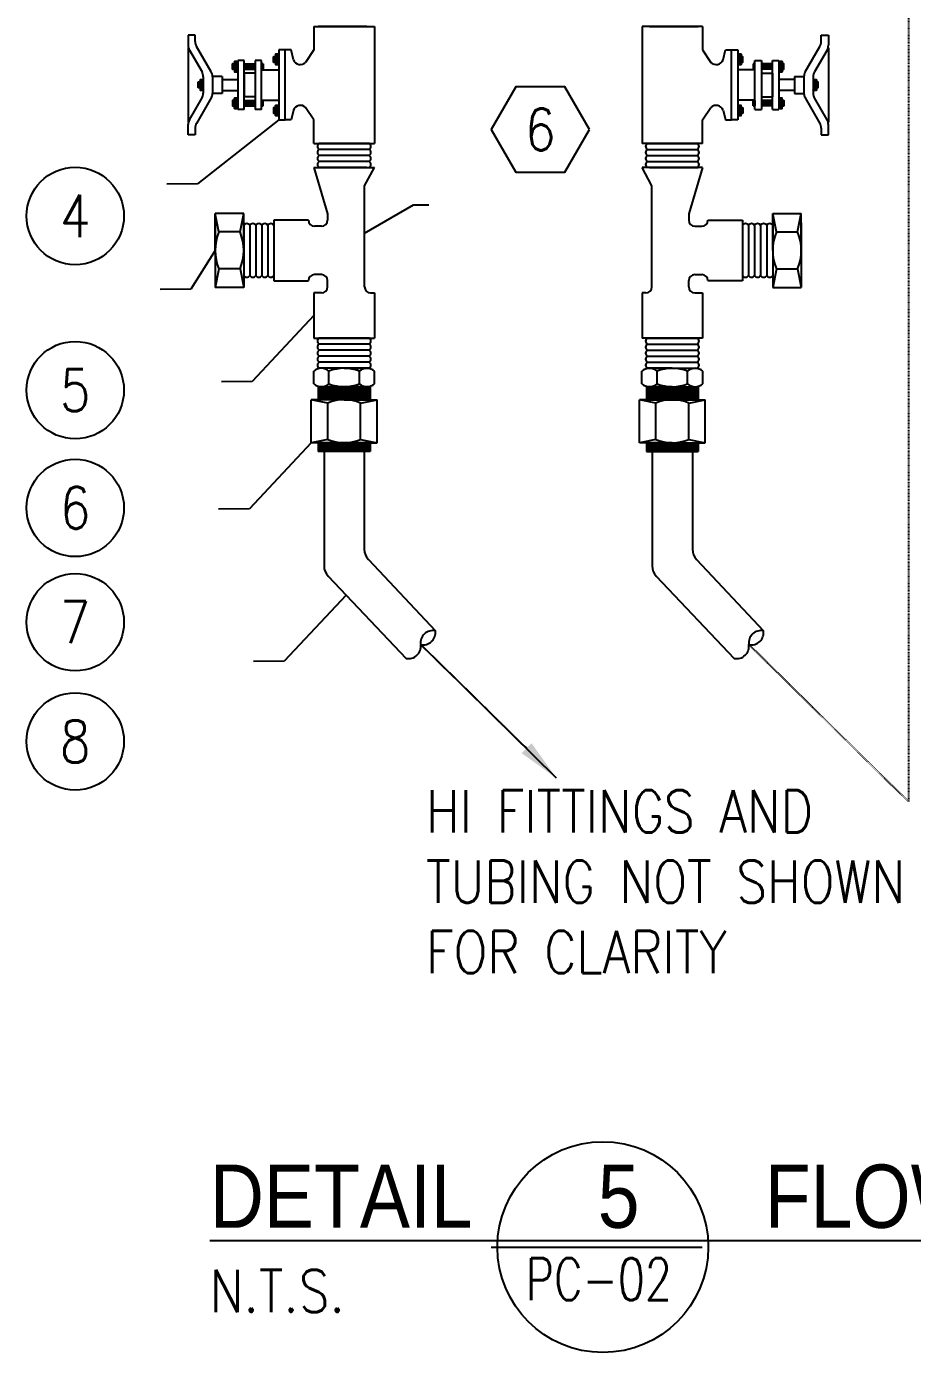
# Model space of a CAD drawing. Header units: inches. Extents: x 10205 to 13577, y 8701 to 9212.
# Drawn here: x 12433.5 to 12559.6, y 8731.4 to 8920.1 of the extents above; entities that cross this region are included whole.
import ezdxf
from ezdxf.enums import TextEntityAlignment as Align

# ---------------------------------------------------------------- set-up
doc = ezdxf.new("R2010")
doc.units = ezdxf.units.IN
doc.header["$LTSCALE"] = 0.1
doc.header["$MEASUREMENT"] = 0
doc.linetypes.add('CENTER2', pattern=[1.125, 0.75, -0.125, 0.125, -0.125])
doc.layers.get('0').update_dxf_attribs({"lineweight": 18})
for name, color, linetype in [('DT-LTSO', 52, 'Continuous'), ('DT-TEXT', 141, 'Continuous'), ('E-POWR-IDEN', 71, 'Continuous'), ('E-POWR-IDEN @ 48', 71, 'Continuous')]:
    doc.layers.add(name, color=color, linetype=linetype)
doc.styles.add('Note', font='romans.shx', dxfattribs={"width": 0.75})
doc.styles.add('RomanS', font='romans.shx', dxfattribs={"width": 0.85})
doc.dimstyles.new('FH_Arrow_Leader', dxfattribs={"dimscale": 96, "dimtxt": 0.09375, "dimasz": 0.125, "dimexe": 0.0625, "dimexo": 0.0625, "dimgap": 0.09, "dimtad": 0, "dimtih": 1, "dimtoh": 1, "dimdec": 4, "dimzin": 0, "dimdsep": 46, "dimlunit": 4, "dimtxsty": 'RomanS', "dimcen": 0.09, "dimadec": 0, "dimazin": 0, "dimtfac": 1, "dimtdec": 4, "dimtofl": 0, "dimtmove": 0, "dimatfit": 3, "dimfxl": 1, "dimtolj": 1, "dimtzin": 0, "dimarcsym": 0})
pattern_1 = [(45, (26570.41651, 9438.08902), (-0.0942861661, 0.0942861661), [])]
pattern_2 = [(45, (23894.23531, 9338.27597), (-0.0764055715, 0.0764055715), [])]
pattern_3 = [(135, (-1566.33524, 9438.08902), (0.0942861661, 0.0942861661), [])]
pattern_4 = [(45, (23899.13114, 9340.88683), (-0.0764055715, 0.0764055715), [])]
pattern_5 = [(315, (23899.13114, 8482.6428), (-0.0764055715, -0.0764055715), [])]
pattern_6 = [(45, (23904.96726, 9341.90999), (-0.0764055715, 0.0764055715), [])]
pattern_7 = [(315, (23904.96726, 8481.61964), (-0.0764055715, -0.0764055715), [])]
pattern_8 = [(135, (1109.84596, 9338.27597), (0.0764055715, 0.0764055715), [])]
pattern_9 = [(135, (1104.95013, 9340.88683), (0.0764055715, 0.0764055715), [])]
pattern_10 = [(225, (1104.95013, 8482.6428), (0.0764055715, -0.0764055715), [])]
pattern_11 = [(135, (1099.11401, 9341.90999), (0.0764055715, 0.0764055715), [])]
pattern_12 = [(225, (1099.11401, 8481.61964), (0.0764055715, -0.0764055715), [])]

# ---------------------------------------------------------------- blocks, each defined once
blk = doc.blocks.new('Anno_Circle')
at = {"color": 0, "linetype": 'ByBlock', "lineweight": -2}
blk.add_circle((0, 0), 1.155, dxfattribs=at)
at = {"color": 0, "linetype": 'ByBlock', "lineweight": -2, "style": 'Note', "width": 0.85}
blk.add_attdef('ID', text='', height=1, dxfattribs=at).set_placement((0, 0), align=Align.MIDDLE)
blk = doc.blocks.new('Anno_Hexagon')
at = {"color": 0, "linetype": 'ByBlock', "lineweight": -2}
blk.add_lwpolyline([(1.167, 0), (0.583, 1.01), (-0.583, 1.01), (-1.167, 0), (-0.583, -1.01), (0.583, -1.01)], close=True, dxfattribs=at)
at = {"color": 0, "linetype": 'ByBlock', "lineweight": -2, "style": 'Note', "width": 0.85}
blk.add_attdef('ID', text='', height=1, dxfattribs=at).set_placement((0, 0), align=Align.MIDDLE)

msp = doc.modelspace()

# ---------------------------------------------------------------- hatches: boundary and pattern name
at = {"layer": 'DT-LTSO'}
h = msp.add_hatch(dxfattribs=at)
h.set_pattern_fill('ANSI31', color=256, scale=0.86443, style=0)
h.set_pattern_definition(pattern_6)
h.paths.add_polyline_path([(12468.90983, 8915.77631), (12468.65822, 8915.77631), (12468.65822, 8915.02136), (12468.90983, 8915.02136)])
h = msp.add_hatch(dxfattribs=at)
h.set_pattern_fill('ANSI31', color=256, scale=0.86443, style=0)
h.set_pattern_definition(pattern_6)
h.paths.add_polyline_path([(12469.37693, 8916.12581), (12468.90983, 8916.12581), (12468.90983, 8914.67186), (12469.37693, 8914.67186)])
h = msp.add_hatch(dxfattribs=at)
h.set_pattern_fill('ANSI31', color=256, scale=0.86443, style=0)
h.set_pattern_definition(pattern_11)
h.paths.add_polyline_path([(12534.70434, 8916.12581), (12535.17144, 8916.12581), (12535.17144, 8914.67186), (12534.70434, 8914.67186)])
h = msp.add_hatch(dxfattribs=at)
h.set_pattern_fill('ANSI31', color=256, scale=0.86443, style=0)
h.set_pattern_definition(pattern_11)
h.paths.add_polyline_path([(12535.17144, 8915.77631), (12535.42305, 8915.77631), (12535.42305, 8915.02136), (12535.17144, 8915.02136)])
h = msp.add_hatch(dxfattribs=at)
h.set_pattern_fill('ANSI31', color=256, scale=0.86443, style=0)
h.set_pattern_definition(pattern_4)
h.paths.add_polyline_path([(12463.07371, 8914.75315), (12462.8221, 8914.75315), (12462.8221, 8913.9982), (12463.07371, 8913.9982)])
h = msp.add_hatch(dxfattribs=at)
h.set_pattern_fill('ANSI31', color=256, scale=0.86443, style=0)
h.set_pattern_definition(pattern_4)
h.paths.add_polyline_path([(12463.5408, 8915.10265), (12463.07371, 8915.10265), (12463.07371, 8913.6487), (12463.5408, 8913.6487)])
h = msp.add_hatch(dxfattribs=at)
h.set_pattern_fill('ANSI31', color=256, scale=1.066726, style=0)
h.set_pattern_definition(pattern_1)
h.paths.add_polyline_path([(12466.02133, 8914.75315), (12464.45453, 8914.75315), (12464.45453, 8913.9982), (12466.02133, 8913.9982)])
h = msp.add_hatch(dxfattribs=at)
h.set_pattern_fill('ANSI31', color=256, scale=0.86443, style=0)
h.set_pattern_definition([(45, (23903.2441, 9340.88683), (-0.0764055715, 0.0764055715), [])])
h.paths.add_polyline_path([(12467.18667, 8914.75315), (12466.93506, 8914.75315), (12466.93506, 8913.9982), (12467.18667, 8913.9982)])
h = msp.add_hatch(dxfattribs=at)
h.set_pattern_fill('ANSI31', color=256, scale=0.86443, style=0)
h.set_pattern_definition([(135, (1100.83717, 9340.88683), (0.0764055715, 0.0764055715), [])])
h.paths.add_polyline_path([(12536.8946, 8914.75315), (12537.14622, 8914.75315), (12537.14622, 8913.9982), (12536.8946, 8913.9982)])
h = msp.add_hatch(dxfattribs=at)
h.set_pattern_fill('ANSI31', color=256, scale=1.066726, style=0)
h.set_pattern_definition(pattern_3)
h.paths.add_polyline_path([(12538.05994, 8914.75315), (12539.62674, 8914.75315), (12539.62674, 8913.9982), (12538.05994, 8913.9982)])
h = msp.add_hatch(dxfattribs=at)
h.set_pattern_fill('ANSI31', color=256, scale=0.86443, style=0)
h.set_pattern_definition(pattern_9)
h.paths.add_polyline_path([(12540.54047, 8915.10265), (12541.00756, 8915.10265), (12541.00756, 8913.6487), (12540.54047, 8913.6487)])
h = msp.add_hatch(dxfattribs=at)
h.set_pattern_fill('ANSI31', color=256, scale=0.86443, style=0)
h.set_pattern_definition(pattern_9)
h.paths.add_polyline_path([(12541.00756, 8914.75315), (12541.25917, 8914.75315), (12541.25917, 8913.9982), (12541.00756, 8913.9982)])
h = msp.add_hatch(dxfattribs=at)
h.set_pattern_fill('ANSI31', color=256, scale=0.86443, style=0)
h.set_pattern_definition(pattern_2)
h.paths.add_polyline_path([(12458.17788, 8912.14229), (12457.92627, 8912.14229), (12457.92627, 8911.38734), (12458.17788, 8911.38734)])
h = msp.add_hatch(dxfattribs=at)
h.set_pattern_fill('ANSI31', color=256, scale=0.86443, style=0)
h.set_pattern_definition(pattern_2)
h.paths.add_polyline_path([(12458.64497, 8912.49179), (12458.17788, 8912.49179), (12458.17788, 8911.03784), (12458.64497, 8911.03784)])
h = msp.add_hatch(dxfattribs=at)
h.set_pattern_fill('ANSI31', color=256, scale=0.86443, style=0)
h.set_pattern_definition(pattern_8)
h.paths.add_polyline_path([(12545.4363, 8912.49179), (12545.90339, 8912.49179), (12545.90339, 8911.03784), (12545.4363, 8911.03784)])
h = msp.add_hatch(dxfattribs=at)
h.set_pattern_fill('ANSI31', color=256, scale=0.86443, style=0)
h.set_pattern_definition(pattern_8)
h.paths.add_polyline_path([(12545.90339, 8912.14229), (12546.155, 8912.14229), (12546.155, 8911.38734), (12545.90339, 8911.38734)])
h = msp.add_hatch(dxfattribs=at)
h.set_pattern_fill('ANSI31', color=256, scale=0.86443, style=0)
h.set_pattern_definition(pattern_5)
h.paths.add_polyline_path([(12463.07371, 8908.77648), (12462.8221, 8908.77648), (12462.8221, 8909.53143), (12463.07371, 8909.53143)])
h = msp.add_hatch(dxfattribs=at)
h.set_pattern_fill('ANSI31', color=256, scale=0.86443, style=0)
h.set_pattern_definition(pattern_5)
h.paths.add_polyline_path([(12463.5408, 8908.42698), (12463.07371, 8908.42698), (12463.07371, 8909.88093), (12463.5408, 8909.88093)])
h = msp.add_hatch(dxfattribs=at)
h.set_pattern_fill('ANSI31', color=256, scale=1.066726, style=0)
h.set_pattern_definition([(45, (26570.41651, 9432.8673), (-0.0942861661, 0.0942861661), [])])
h.paths.add_polyline_path([(12466.02133, 8909.53143), (12464.45453, 8909.53143), (12464.45453, 8908.77648), (12466.02133, 8908.77648)])
h = msp.add_hatch(dxfattribs=at)
h.set_pattern_fill('ANSI31', color=256, scale=0.86443, style=0)
h.set_pattern_definition([(315, (23903.2441, 8482.6428), (-0.0764055715, -0.0764055715), [])])
h.paths.add_polyline_path([(12467.18667, 8908.77648), (12466.93506, 8908.77648), (12466.93506, 8909.53143), (12467.18667, 8909.53143)])
h = msp.add_hatch(dxfattribs=at)
h.set_pattern_fill('ANSI31', color=256, scale=0.86443, style=0)
h.set_pattern_definition(pattern_7)
h.paths.add_polyline_path([(12468.90983, 8907.75332), (12468.65822, 8907.75332), (12468.65822, 8908.50827), (12468.90983, 8908.50827)])
h = msp.add_hatch(dxfattribs=at)
h.set_pattern_fill('ANSI31', color=256, scale=0.86443, style=0)
h.set_pattern_definition(pattern_7)
h.paths.add_polyline_path([(12469.37693, 8907.40382), (12468.90983, 8907.40382), (12468.90983, 8908.85777), (12469.37693, 8908.85777)])
h = msp.add_hatch(dxfattribs=at)
h.set_pattern_fill('ANSI31', color=256, scale=0.86443, style=0)
h.set_pattern_definition(pattern_12)
h.paths.add_polyline_path([(12534.70434, 8907.40382), (12535.17144, 8907.40382), (12535.17144, 8908.85777), (12534.70434, 8908.85777)])
h = msp.add_hatch(dxfattribs=at)
h.set_pattern_fill('ANSI31', color=256, scale=0.86443, style=0)
h.set_pattern_definition(pattern_12)
h.paths.add_polyline_path([(12535.17144, 8907.75332), (12535.42305, 8907.75332), (12535.42305, 8908.50827), (12535.17144, 8908.50827)])
h = msp.add_hatch(dxfattribs=at)
h.set_pattern_fill('ANSI31', color=256, scale=0.86443, style=0)
h.set_pattern_definition([(225, (1100.83717, 8482.6428), (0.0764055715, -0.0764055715), [])])
h.paths.add_polyline_path([(12536.8946, 8908.77648), (12537.14622, 8908.77648), (12537.14622, 8909.53143), (12536.8946, 8909.53143)])
h = msp.add_hatch(dxfattribs=at)
h.set_pattern_fill('ANSI31', color=256, scale=1.066726, style=0)
h.set_pattern_definition([(135, (-1566.33524, 9432.8673), (0.0942861661, 0.0942861661), [])])
h.paths.add_polyline_path([(12538.05994, 8909.53143), (12539.62674, 8909.53143), (12539.62674, 8908.77648), (12538.05994, 8908.77648)])
h = msp.add_hatch(dxfattribs=at)
h.set_pattern_fill('ANSI31', color=256, scale=0.86443, style=0)
h.set_pattern_definition(pattern_10)
h.paths.add_polyline_path([(12540.54047, 8908.42698), (12541.00756, 8908.42698), (12541.00756, 8909.88093), (12540.54047, 8909.88093)])
h = msp.add_hatch(dxfattribs=at)
h.set_pattern_fill('ANSI31', color=256, scale=0.86443, style=0)
h.set_pattern_definition(pattern_10)
h.paths.add_polyline_path([(12541.00756, 8908.77648), (12541.25917, 8908.77648), (12541.25917, 8909.53143), (12541.00756, 8909.53143)])
h = msp.add_hatch(dxfattribs=at)
h.set_pattern_fill('ANSI31', color=256, scale=1.066726, style=0)
h.set_pattern_definition(pattern_1)
h.paths.add_polyline_path([(12482.37658, 8868.80861), (12478.69244, 8868.80861), (12475.13093, 8868.80861), (12475.0083, 8868.80861), (12475.0083, 8866.96165), (12478.69244, 8866.96165), (12482.37658, 8866.96165)])
h = msp.add_hatch(dxfattribs=at)
h.set_pattern_fill('ANSI31', color=256, scale=1.066726, style=0)
h.set_pattern_definition(pattern_3)
h.paths.add_polyline_path([(12521.70469, 8868.80861), (12525.38883, 8868.80861), (12528.95034, 8868.80861), (12529.07297, 8868.80861), (12529.07297, 8866.96165), (12525.38883, 8866.96165), (12521.70469, 8866.96165)])
h = msp.add_hatch(dxfattribs=at)
h.set_pattern_fill('ANSI31', color=256, scale=1.066726, style=0)
h.set_pattern_definition(pattern_1)
h.paths.add_polyline_path([(12482.37658, 8860.83243), (12478.69244, 8860.83243), (12475.0083, 8860.83243), (12475.0083, 8859.61264), (12482.37658, 8859.61264)])
h = msp.add_hatch(dxfattribs=at)
h.set_pattern_fill('ANSI31', color=256, scale=1.066726, style=0)
h.set_pattern_definition(pattern_3)
h.paths.add_polyline_path([(12521.70469, 8860.83243), (12525.38883, 8860.83243), (12529.07297, 8860.83243), (12529.07297, 8859.61264), (12521.70469, 8859.61264)])

# ---------------------------------------------------------------- linework, layer by layer
for p, q in [((12474.3914, 8920.08208), (12482.99348, 8920.08208)), ((12474.3914, 8920.08208), (12474.3914, 8916.74839)), ((12478.69244, 8920.08208), (12475.0083, 8920.08208)), ((12478.69244, 8920.08208), (12475.0083, 8920.08208)), ((12481.93721, 8920.08208), (12475.44767, 8920.08208)), ((12480.70986, 8920.08208), (12476.67502, 8920.08208)), ((12480.70986, 8920.08208), (12476.67502, 8920.08208)), ((12478.69244, 8920.08208), (12482.37658, 8920.08208)), ((12478.69244, 8920.08208), (12482.37658, 8920.08208)), ((12482.99348, 8920.08208), (12482.99348, 8903.44755)), ((12529.68987, 8920.08208), (12521.08779, 8920.08208)), ((12521.08779, 8920.08208), (12521.08779, 8903.44755)), ((12525.38883, 8920.08208), (12521.70469, 8920.08208)), ((12525.38883, 8920.08208), (12521.70469, 8920.08208)), ((12522.14406, 8920.08208), (12528.6336, 8920.08208)), ((12523.37141, 8920.08208), (12527.40625, 8920.08208)), ((12523.37141, 8920.08208), (12527.40625, 8920.08208)), ((12525.38883, 8920.08208), (12529.07297, 8920.08208)), ((12525.38883, 8920.08208), (12529.07297, 8920.08208)), ((12529.68987, 8920.08208), (12529.68987, 8916.74839)), ((12457.49323, 8918.86603), (12456.48126, 8918.86603)), ((12456.48126, 8918.86603), (12456.48126, 8917.41573)), ((12457.49323, 8917.92737), (12457.49323, 8918.86603)), ((12546.58804, 8917.92737), (12546.58804, 8918.86603)), ((12546.58804, 8918.86603), (12547.60001, 8918.86603)), ((12547.60001, 8918.86603), (12547.60001, 8917.41573)), ((12456.48126, 8917.05323), (12456.48126, 8906.4764)), ((12456.66251, 8916.7393), (12458.46372, 8913.61951)), ((12459.77109, 8913.61951), (12457.67448, 8917.25094)), ((12468.65822, 8915.02136), (12468.65822, 8915.77631)), ((12468.90983, 8916.12581), (12468.90983, 8914.67186)), ((12470.29065, 8916.74839), (12469.37693, 8916.74839)), ((12469.37693, 8916.74839), (12469.37693, 8906.78124)), ((12471.1289, 8916.74839), (12470.29065, 8916.74839)), ((12470.29065, 8906.78124), (12470.29065, 8916.74839)), ((12471.46047, 8915.33609), (12471.1289, 8916.74839)), ((12474.3914, 8916.74839), (12473.2051, 8914.9782)), ((12529.68987, 8916.74839), (12530.87617, 8914.9782)), ((12532.6208, 8915.33609), (12532.95238, 8916.74839)), ((12532.95238, 8916.74839), (12533.79062, 8916.74839)), ((12533.79062, 8906.78124), (12533.79062, 8916.74839)), ((12533.79062, 8916.74839), (12534.70434, 8916.74839)), ((12534.70434, 8916.74839), (12534.70434, 8906.78124)), ((12535.17144, 8916.12581), (12535.17144, 8914.67186)), ((12535.42305, 8915.02136), (12535.42305, 8915.77631)), ((12544.31018, 8913.61951), (12546.40679, 8917.25094)), ((12547.41876, 8916.7393), (12545.61755, 8913.61951)), ((12547.60001, 8917.05323), (12547.60001, 8906.4764)), ((12462.8221, 8913.9982), (12462.8221, 8914.75315)), ((12463.07371, 8915.10265), (12463.07371, 8913.6487)), ((12464.45453, 8915.2569), (12463.5408, 8915.2569)), ((12463.5408, 8915.2569), (12463.5408, 8908.27273)), ((12463.5408, 8915.2569), (12463.5408, 8913.00597)), ((12464.45453, 8908.27273), (12464.45453, 8915.2569)), ((12464.45453, 8914.75315), (12466.02133, 8914.75315)), ((12464.45453, 8913.9982), (12466.02133, 8913.9982)), ((12466.93506, 8915.2569), (12466.02133, 8915.2569)), ((12466.02133, 8915.2569), (12466.02133, 8908.27273)), ((12466.93506, 8908.27273), (12466.93506, 8915.2569)), ((12466.93506, 8913.9982), (12466.93506, 8914.75315)), ((12466.93506, 8913.91918), (12469.37693, 8913.91918)), ((12467.18667, 8914.75315), (12467.18667, 8913.9982)), ((12537.14622, 8913.91918), (12534.70434, 8913.91918)), ((12536.8946, 8914.75315), (12536.8946, 8913.9982)), ((12537.14622, 8908.27273), (12537.14622, 8915.2569)), ((12537.14622, 8915.2569), (12538.05994, 8915.2569)), ((12537.14622, 8913.9982), (12537.14622, 8914.75315)), ((12538.05994, 8915.2569), (12538.05994, 8908.27273)), ((12539.62674, 8914.75315), (12538.05994, 8914.75315)), ((12539.62674, 8913.9982), (12538.05994, 8913.9982)), ((12539.62674, 8908.27273), (12539.62674, 8915.2569)), ((12539.62674, 8915.2569), (12540.54047, 8915.2569)), ((12540.54047, 8915.2569), (12540.54047, 8908.27273)), ((12541.00756, 8915.10265), (12541.00756, 8913.6487)), ((12541.25917, 8913.9982), (12541.25917, 8914.75315)), ((12457.92627, 8911.38734), (12457.92627, 8912.14229)), ((12458.17788, 8912.49179), (12458.17788, 8911.03784)), ((12458.64497, 8912.94308), (12458.64497, 8910.58655)), ((12461.3154, 8912.97969), (12459.95234, 8912.97969)), ((12459.95234, 8912.94308), (12459.95234, 8910.58655)), ((12461.3154, 8912.97969), (12461.3154, 8910.54994)), ((12461.3154, 8912.54957), (12463.5408, 8912.54957)), ((12466.02133, 8913.4633), (12464.45453, 8913.4633)), ((12464.45453, 8913.4633), (12464.45453, 8910.06633)), ((12538.05994, 8913.4633), (12539.62674, 8913.4633)), ((12539.62674, 8913.4633), (12539.62674, 8910.06633)), ((12542.76587, 8912.54957), (12540.54047, 8912.54957)), ((12542.76587, 8912.97969), (12544.12893, 8912.97969)), ((12542.76587, 8912.97969), (12542.76587, 8910.54994)), ((12544.12893, 8912.94308), (12544.12893, 8910.58655)), ((12545.4363, 8912.94308), (12545.4363, 8910.58655)), ((12545.90339, 8912.49179), (12545.90339, 8911.03784)), ((12546.155, 8911.38734), (12546.155, 8912.14229)), ((12461.3154, 8910.54994), (12459.95234, 8910.54994)), ((12461.3154, 8910.98006), (12463.5408, 8910.98006)), ((12466.02133, 8910.06633), (12464.45453, 8910.06633)), ((12538.05994, 8910.06633), (12539.62674, 8910.06633)), ((12542.76587, 8910.98006), (12540.54047, 8910.98006)), ((12542.76587, 8910.54994), (12544.12893, 8910.54994)), ((12456.66251, 8906.79033), (12458.46372, 8909.91012)), ((12459.77109, 8909.91012), (12457.67448, 8906.27869)), ((12462.8221, 8909.53143), (12462.8221, 8908.77648)), ((12463.07371, 8908.42698), (12463.07371, 8909.88093)), ((12464.45453, 8908.27273), (12463.5408, 8908.27273)), ((12464.45453, 8909.53143), (12466.02133, 8909.53143)), ((12464.45453, 8908.77648), (12466.02133, 8908.77648)), ((12466.93506, 8908.27273), (12466.02133, 8908.27273)), ((12466.93506, 8909.61045), (12469.37693, 8909.61045)), ((12466.93506, 8909.53143), (12466.93506, 8908.77648)), ((12467.18667, 8908.77648), (12467.18667, 8909.53143)), ((12468.65822, 8908.50827), (12468.65822, 8907.75332)), ((12468.90983, 8907.40382), (12468.90983, 8908.85777)), ((12471.46047, 8908.19354), (12471.1289, 8906.78124)), ((12474.3914, 8906.78124), (12473.2051, 8908.55143)), ((12529.68987, 8906.78124), (12530.87617, 8908.55143)), ((12532.6208, 8908.19354), (12532.95238, 8906.78124)), ((12537.14622, 8909.61045), (12534.70434, 8909.61045)), ((12535.17144, 8907.40382), (12535.17144, 8908.85777)), ((12535.42305, 8908.50827), (12535.42305, 8907.75332)), ((12536.8946, 8908.77648), (12536.8946, 8909.53143)), ((12537.14622, 8909.53143), (12537.14622, 8908.77648)), ((12537.14622, 8908.27273), (12538.05994, 8908.27273)), ((12539.62674, 8909.53143), (12538.05994, 8909.53143)), ((12539.62674, 8908.77648), (12538.05994, 8908.77648)), ((12539.62674, 8908.27273), (12540.54047, 8908.27273)), ((12541.00756, 8908.42698), (12541.00756, 8909.88093)), ((12541.25917, 8909.53143), (12541.25917, 8908.77648)), ((12544.31018, 8909.91012), (12546.40679, 8906.27869)), ((12547.41876, 8906.79033), (12545.61755, 8909.91012)), ((12469.37693, 8906.78124), (12470.29065, 8906.78124)), ((12471.1289, 8906.78124), (12470.29065, 8906.78124)), ((12474.3914, 8903.44755), (12474.3914, 8906.78124)), ((12529.68987, 8903.44755), (12529.68987, 8906.78124)), ((12532.95238, 8906.78124), (12533.79062, 8906.78124)), ((12534.70434, 8906.78124), (12533.79062, 8906.78124)), ((12456.48126, 8904.6636), (12456.48126, 8906.1139)), ((12457.49323, 8904.6636), (12456.48126, 8904.6636)), ((12457.49323, 8905.60226), (12457.49323, 8904.6636)), ((12546.58804, 8905.60226), (12546.58804, 8904.6636)), ((12546.58804, 8904.6636), (12547.60001, 8904.6636)), ((12547.60001, 8904.6636), (12547.60001, 8906.1139)), ((12474.3914, 8903.44755), (12482.99348, 8903.44755)), ((12482.25395, 8903.44755), (12475.13093, 8903.44755)), ((12482.25395, 8903.44755), (12475.13093, 8903.44755)), ((12482.25395, 8903.44755), (12475.13093, 8903.44755)), ((12482.25395, 8902.58771), (12475.13093, 8902.58771)), ((12482.25395, 8902.58771), (12475.13093, 8902.58771)), ((12482.25395, 8902.58771), (12475.13093, 8902.58771)), ((12529.68987, 8903.44755), (12521.08779, 8903.44755)), ((12521.82732, 8903.44755), (12528.95034, 8903.44755)), ((12521.82732, 8903.44755), (12528.95034, 8903.44755)), ((12521.82732, 8903.44755), (12528.95034, 8903.44755)), ((12521.82732, 8902.58771), (12528.95034, 8902.58771)), ((12521.82732, 8902.58771), (12528.95034, 8902.58771)), ((12521.82732, 8902.58771), (12528.95034, 8902.58771)), ((12482.25395, 8901.72787), (12475.13093, 8901.72787)), ((12482.25395, 8901.72787), (12475.13093, 8901.72787)), ((12482.25395, 8901.72787), (12475.13093, 8901.72787)), ((12482.25395, 8900.86803), (12475.13093, 8900.86803)), ((12482.25395, 8900.86803), (12475.13093, 8900.86803)), ((12482.25395, 8900.86803), (12475.13093, 8900.86803)), ((12521.82732, 8901.72787), (12528.95034, 8901.72787)), ((12521.82732, 8901.72787), (12528.95034, 8901.72787)), ((12521.82732, 8901.72787), (12528.95034, 8901.72787)), ((12521.82732, 8900.86803), (12528.95034, 8900.86803)), ((12521.82732, 8900.86803), (12528.95034, 8900.86803)), ((12521.82732, 8900.86803), (12528.95034, 8900.86803)), ((12474.3914, 8900.00819), (12482.99348, 8900.00819)), ((12474.3914, 8900.00819), (12476.33623, 8893.40425)), ((12478.69244, 8900.00819), (12475.0083, 8900.00819)), ((12478.69244, 8900.00819), (12475.0083, 8900.00819)), ((12481.93721, 8900.00819), (12475.44767, 8900.00819)), ((12480.70986, 8900.00819), (12476.67502, 8900.00819)), ((12480.70986, 8900.00819), (12476.67502, 8900.00819)), ((12478.69244, 8900.00819), (12482.37658, 8900.00819)), ((12478.69244, 8900.00819), (12482.37658, 8900.00819)), ((12481.59438, 8897.39316), (12482.99348, 8900.00819)), ((12529.68987, 8900.00819), (12521.08779, 8900.00819)), ((12522.4869, 8897.39316), (12521.08779, 8900.00819)), ((12525.38883, 8900.00819), (12521.70469, 8900.00819)), ((12525.38883, 8900.00819), (12521.70469, 8900.00819)), ((12522.14406, 8900.00819), (12528.6336, 8900.00819)), ((12523.37141, 8900.00819), (12527.40625, 8900.00819)), ((12523.37141, 8900.00819), (12527.40625, 8900.00819)), ((12525.38883, 8900.00819), (12529.07297, 8900.00819)), ((12525.38883, 8900.00819), (12529.07297, 8900.00819)), ((12529.68987, 8900.00819), (12527.74504, 8893.40425)), ((12481.59438, 8883.91844), (12481.59438, 8897.39316)), ((12522.4869, 8883.91844), (12522.4869, 8897.39316)), ((12464.4018, 8893.47675), (12460.33952, 8893.47675)), ((12460.33952, 8888.21686), (12460.33952, 8893.47675)), ((12460.86551, 8890.8468), (12460.33952, 8893.47675)), ((12463.87581, 8890.8468), (12464.4018, 8893.47675)), ((12464.4018, 8888.21686), (12464.4018, 8893.47675)), ((12476.33623, 8893.40425), (12476.33623, 8892.51528)), ((12527.74504, 8893.40425), (12527.74504, 8892.51528)), ((12539.67947, 8893.47675), (12543.74175, 8893.47675)), ((12539.67947, 8888.21686), (12539.67947, 8893.47675)), ((12540.20546, 8890.8468), (12539.67947, 8893.47675)), ((12543.21576, 8890.8468), (12543.74175, 8893.47675)), ((12543.74175, 8888.21686), (12543.74175, 8893.47675)), ((12460.33952, 8892.16178), (12460.33952, 8884.27194)), ((12464.4018, 8888.21686), (12464.4018, 8892.19379)), ((12464.4018, 8892.16178), (12464.4018, 8884.27194)), ((12464.4018, 8891.77837), (12464.4018, 8884.65535)), ((12464.4018, 8891.77837), (12464.4018, 8884.65535)), ((12465.26164, 8891.77837), (12465.26164, 8884.65535)), ((12465.26164, 8891.77837), (12465.26164, 8884.65535)), ((12465.26164, 8891.77837), (12465.26164, 8884.65535)), ((12465.26164, 8891.77837), (12465.26164, 8884.65535)), ((12466.12149, 8891.77837), (12466.12149, 8884.65535)), ((12466.12149, 8891.77837), (12466.12149, 8884.65535)), ((12466.12149, 8891.77837), (12466.12149, 8884.65535)), ((12466.12149, 8891.77837), (12466.12149, 8884.65535)), ((12466.98133, 8891.77837), (12466.98133, 8884.65535)), ((12466.98133, 8891.77837), (12466.98133, 8884.65535)), ((12466.98133, 8891.77837), (12466.98133, 8884.65535)), ((12466.98133, 8891.77837), (12466.98133, 8884.65535)), ((12467.84117, 8891.77837), (12467.84117, 8884.65535)), ((12467.84117, 8891.77837), (12467.84117, 8884.65535)), ((12467.84117, 8891.77837), (12467.84117, 8884.65535)), ((12467.84117, 8891.77837), (12467.84117, 8884.65535)), ((12473.61896, 8892.53307), (12468.70101, 8892.53307)), ((12468.70101, 8892.53307), (12468.70101, 8883.90065)), ((12468.70101, 8891.77837), (12468.70101, 8884.65535)), ((12468.70101, 8891.77837), (12468.70101, 8884.65535)), ((12473.61896, 8892.51528), (12473.61896, 8892.53307)), ((12475.48285, 8891.66189), (12474.47234, 8891.66189)), ((12528.59842, 8891.66189), (12529.60893, 8891.66189)), ((12530.46231, 8892.51528), (12530.46231, 8892.53307)), ((12530.46231, 8892.53307), (12535.38026, 8892.53307)), ((12535.38026, 8892.53307), (12535.38026, 8883.90065)), ((12535.38026, 8891.77837), (12535.38026, 8884.65535)), ((12535.38026, 8891.77837), (12535.38026, 8884.65535)), ((12536.2401, 8891.77837), (12536.2401, 8884.65535)), ((12536.2401, 8891.77837), (12536.2401, 8884.65535)), ((12536.2401, 8891.77837), (12536.2401, 8884.65535)), ((12536.2401, 8891.77837), (12536.2401, 8884.65535)), ((12537.09994, 8891.77837), (12537.09994, 8884.65535)), ((12537.09994, 8891.77837), (12537.09994, 8884.65535)), ((12537.09994, 8891.77837), (12537.09994, 8884.65535)), ((12537.09994, 8891.77837), (12537.09994, 8884.65535)), ((12537.95979, 8891.77837), (12537.95979, 8884.65535)), ((12537.95979, 8891.77837), (12537.95979, 8884.65535)), ((12537.95979, 8891.77837), (12537.95979, 8884.65535)), ((12537.95979, 8891.77837), (12537.95979, 8884.65535)), ((12538.81963, 8891.77837), (12538.81963, 8884.65535)), ((12538.81963, 8891.77837), (12538.81963, 8884.65535)), ((12538.81963, 8891.77837), (12538.81963, 8884.65535)), ((12538.81963, 8891.77837), (12538.81963, 8884.65535)), ((12539.67947, 8888.21686), (12539.67947, 8892.19379)), ((12539.67947, 8892.16178), (12539.67947, 8884.27194)), ((12539.67947, 8891.77837), (12539.67947, 8884.65535)), ((12539.67947, 8891.77837), (12539.67947, 8884.65535)), ((12543.74175, 8892.16178), (12543.74175, 8884.27194)), ((12463.87581, 8890.8468), (12460.86551, 8890.8468)), ((12540.20546, 8890.8468), (12543.21576, 8890.8468)), ((12460.33952, 8888.21686), (12460.33952, 8882.95697)), ((12464.4018, 8888.21686), (12464.4018, 8882.95697)), ((12539.67947, 8888.21686), (12539.67947, 8882.95697)), ((12543.74175, 8888.21686), (12543.74175, 8882.95697)), ((12460.86551, 8885.58692), (12460.33952, 8882.95697)), ((12463.87581, 8885.58692), (12460.86551, 8885.58692)), ((12463.87581, 8885.58692), (12464.4018, 8882.95697)), ((12540.20546, 8885.58692), (12539.67947, 8882.95697)), ((12540.20546, 8885.58692), (12543.21576, 8885.58692)), ((12543.21576, 8885.58692), (12543.74175, 8882.95697)), ((12468.70101, 8883.90065), (12473.61896, 8883.90065)), ((12475.48285, 8884.77183), (12474.47234, 8884.77183)), ((12476.33623, 8883.01844), (12476.33623, 8883.91844)), ((12481.59438, 8883.01844), (12481.59438, 8883.91844)), ((12522.4869, 8883.01844), (12522.4869, 8883.91844)), ((12527.74504, 8883.01844), (12527.74504, 8883.91844)), ((12528.59842, 8884.77183), (12529.60893, 8884.77183)), ((12535.38026, 8883.90065), (12530.46231, 8883.90065)), ((12464.4018, 8882.95697), (12460.33952, 8882.95697)), ((12475.48285, 8882.16506), (12474.3914, 8882.16506)), ((12474.3914, 8882.16506), (12474.3914, 8875.74014)), ((12482.44776, 8882.16506), (12482.99348, 8882.16506)), ((12482.99348, 8882.16506), (12482.99348, 8875.74014)), ((12521.63351, 8882.16506), (12521.08779, 8882.16506)), ((12521.08779, 8882.16506), (12521.08779, 8875.74014)), ((12528.59842, 8882.16506), (12529.68987, 8882.16506)), ((12529.68987, 8882.16506), (12529.68987, 8875.74014)), ((12539.67947, 8882.95697), (12543.74175, 8882.95697)), ((12474.3914, 8875.74014), (12482.99348, 8875.74014)), ((12474.3914, 8875.74014), (12482.99348, 8875.74014)), ((12482.25395, 8875.74014), (12475.13093, 8875.74014)), ((12482.25395, 8875.74014), (12475.13093, 8875.74014)), ((12482.25395, 8875.74014), (12475.13093, 8875.74014)), ((12482.25395, 8874.8803), (12475.13093, 8874.8803)), ((12482.25395, 8874.8803), (12475.13093, 8874.8803)), ((12482.25395, 8874.8803), (12475.13093, 8874.8803)), ((12529.68987, 8875.74014), (12521.08779, 8875.74014)), ((12529.68987, 8875.74014), (12521.08779, 8875.74014)), ((12521.82732, 8875.74014), (12528.95034, 8875.74014)), ((12521.82732, 8875.74014), (12528.95034, 8875.74014)), ((12521.82732, 8875.74014), (12528.95034, 8875.74014)), ((12521.82732, 8874.8803), (12528.95034, 8874.8803)), ((12521.82732, 8874.8803), (12528.95034, 8874.8803)), ((12521.82732, 8874.8803), (12528.95034, 8874.8803)), ((12482.25395, 8874.02046), (12475.13093, 8874.02046)), ((12482.25395, 8874.02046), (12475.13093, 8874.02046)), ((12482.25395, 8874.02046), (12475.13093, 8874.02046)), ((12482.25395, 8873.16062), (12475.13093, 8873.16062)), ((12482.25395, 8873.16062), (12475.13093, 8873.16062)), ((12482.25395, 8873.16062), (12475.13093, 8873.16062)), ((12482.25395, 8872.30078), (12475.13093, 8872.30078)), ((12482.25395, 8872.30078), (12475.13093, 8872.30078)), ((12482.25395, 8872.30078), (12475.13093, 8872.30078)), ((12481.93721, 8872.30078), (12475.44767, 8872.30078)), ((12480.70986, 8872.30078), (12476.67502, 8872.30078)), ((12480.70986, 8872.30078), (12476.67502, 8872.30078)), ((12521.82732, 8874.02046), (12528.95034, 8874.02046)), ((12521.82732, 8874.02046), (12528.95034, 8874.02046)), ((12521.82732, 8874.02046), (12528.95034, 8874.02046)), ((12521.82732, 8873.16062), (12528.95034, 8873.16062)), ((12521.82732, 8873.16062), (12528.95034, 8873.16062)), ((12521.82732, 8873.16062), (12528.95034, 8873.16062)), ((12521.82732, 8872.30078), (12528.95034, 8872.30078)), ((12521.82732, 8872.30078), (12528.95034, 8872.30078)), ((12521.82732, 8872.30078), (12528.95034, 8872.30078)), ((12522.14406, 8872.30078), (12528.6336, 8872.30078)), ((12523.37141, 8872.30078), (12527.40625, 8872.30078)), ((12523.37141, 8872.30078), (12527.40625, 8872.30078)), ((12474.36608, 8869.24125), (12474.36608, 8871.0083)), ((12478.69244, 8871.44093), (12475.0083, 8871.44093)), ((12478.69244, 8871.44093), (12475.0083, 8871.44093)), ((12482.25395, 8871.44093), (12475.13093, 8871.44093)), ((12481.93721, 8871.44093), (12475.44767, 8871.44093)), ((12476.52926, 8869.24125), (12476.52926, 8871.0083)), ((12480.70986, 8871.44093), (12476.67502, 8871.44093)), ((12480.70986, 8871.44093), (12476.67502, 8871.44093)), ((12480.70986, 8871.44093), (12476.67502, 8871.44093)), ((12480.70986, 8871.44093), (12476.67502, 8871.44093)), ((12478.69244, 8871.44093), (12482.37658, 8871.44093)), ((12478.69244, 8871.44093), (12482.37658, 8871.44093)), ((12480.85562, 8869.24125), (12480.85562, 8871.0083)), ((12483.0188, 8869.24125), (12483.0188, 8871.0083)), ((12521.06247, 8869.24125), (12521.06247, 8871.0083)), ((12525.38883, 8871.44093), (12521.70469, 8871.44093)), ((12525.38883, 8871.44093), (12521.70469, 8871.44093)), ((12521.82732, 8871.44093), (12528.95034, 8871.44093)), ((12522.14406, 8871.44093), (12528.6336, 8871.44093)), ((12523.22565, 8869.24125), (12523.22565, 8871.0083)), ((12523.37141, 8871.44093), (12527.40625, 8871.44093)), ((12523.37141, 8871.44093), (12527.40625, 8871.44093)), ((12523.37141, 8871.44093), (12527.40625, 8871.44093)), ((12523.37141, 8871.44093), (12527.40625, 8871.44093)), ((12525.38883, 8871.44093), (12529.07297, 8871.44093)), ((12525.38883, 8871.44093), (12529.07297, 8871.44093)), ((12527.55201, 8869.24125), (12527.55201, 8871.0083)), ((12529.71519, 8869.24125), (12529.71519, 8871.0083)), ((12478.69244, 8868.80861), (12475.0083, 8868.80861)), ((12475.0083, 8868.80861), (12475.0083, 8866.96165)), ((12482.25395, 8868.80861), (12475.13093, 8868.80861)), ((12481.93721, 8868.80861), (12475.44767, 8868.80861)), ((12478.69244, 8868.80861), (12482.37658, 8868.80861)), ((12482.37658, 8868.80861), (12482.37658, 8866.96165)), ((12525.38883, 8868.80861), (12521.70469, 8868.80861)), ((12521.70469, 8868.80861), (12521.70469, 8866.96165)), ((12521.82732, 8868.80861), (12528.95034, 8868.80861)), ((12522.14406, 8868.80861), (12528.6336, 8868.80861)), ((12525.38883, 8868.80861), (12529.07297, 8868.80861)), ((12529.07297, 8868.80861), (12529.07297, 8866.96165)), ((12474.00235, 8860.83243), (12474.00235, 8866.96165)), ((12478.69244, 8866.96165), (12474.00235, 8866.96165)), ((12476.3474, 8866.49265), (12474.00235, 8866.96165)), ((12482.21, 8866.96165), (12475.17488, 8866.96165)), ((12478.69244, 8866.96165), (12483.38253, 8866.96165)), ((12481.03748, 8866.49265), (12483.38253, 8866.96165)), ((12483.38253, 8860.83243), (12483.38253, 8866.96165)), ((12520.69875, 8860.83243), (12520.69875, 8866.96165)), ((12525.38883, 8866.96165), (12520.69875, 8866.96165)), ((12523.04379, 8866.49265), (12520.69875, 8866.96165)), ((12521.87127, 8866.96165), (12528.90639, 8866.96165)), ((12525.38883, 8866.96165), (12530.07892, 8866.96165)), ((12527.73387, 8866.49265), (12530.07892, 8866.96165)), ((12530.07892, 8860.83243), (12530.07892, 8866.96165)), ((12476.3474, 8861.30144), (12476.3474, 8866.49265)), ((12481.03748, 8861.30144), (12481.03748, 8866.49265)), ((12523.04379, 8861.30144), (12523.04379, 8866.49265)), ((12527.73387, 8861.30144), (12527.73387, 8866.49265)), ((12476.3474, 8861.30144), (12474.00235, 8860.83243)), ((12481.03748, 8861.30144), (12483.38253, 8860.83243)), ((12523.04379, 8861.30144), (12520.69875, 8860.83243)), ((12527.73387, 8861.30144), (12530.07892, 8860.83243)), ((12478.69244, 8860.83243), (12474.00235, 8860.83243)), ((12475.0083, 8860.83243), (12475.0083, 8859.61264)), ((12482.37658, 8859.61264), (12475.0083, 8859.61264)), ((12482.21, 8860.83243), (12475.17488, 8860.83243)), ((12481.86813, 8860.83243), (12475.51675, 8860.83243)), ((12481.86813, 8860.83243), (12475.51675, 8860.83243)), ((12475.82627, 8859.61264), (12475.82627, 8843.31644)), ((12478.69244, 8860.83243), (12482.23855, 8860.83243)), ((12478.69244, 8860.83243), (12483.38253, 8860.83243)), ((12481.55861, 8859.61264), (12481.55861, 8845.68191)), ((12482.37658, 8860.83243), (12482.37658, 8859.61264)), ((12525.38883, 8860.83243), (12520.69875, 8860.83243)), ((12521.70469, 8860.83243), (12521.70469, 8859.61264)), ((12521.70469, 8859.61264), (12529.07297, 8859.61264)), ((12525.38883, 8860.83243), (12521.84272, 8860.83243)), ((12521.87127, 8860.83243), (12528.90639, 8860.83243)), ((12522.21314, 8860.83243), (12528.56452, 8860.83243)), ((12522.21314, 8860.83243), (12528.56452, 8860.83243)), ((12522.52266, 8859.61264), (12522.52266, 8843.31644)), ((12525.38883, 8860.83243), (12530.07892, 8860.83243)), ((12528.255, 8859.61264), (12528.255, 8845.68191)), ((12529.07297, 8860.83243), (12529.07297, 8859.61264)), ((12482.13715, 8844.22114), (12491.6755, 8834.06806)), ((12528.83354, 8844.22114), (12538.37189, 8834.06806)), ((12476.41072, 8841.84939), (12487.49761, 8830.14313)), ((12523.10711, 8841.84939), (12534.194, 8830.14313))]:
    msp.add_line(p, q, dxfattribs=at)
for points in [[(12468.90983, 8915.77631), (12468.65822, 8915.77631), (12468.65822, 8915.77631), (12468.90983, 8915.77631)], [(12469.37693, 8916.12581), (12468.90983, 8916.12581), (12468.90983, 8916.12581), (12469.37693, 8916.12581)], [(12534.70434, 8916.12581), (12535.17144, 8916.12581), (12535.17144, 8916.12581), (12534.70434, 8916.12581)], [(12535.17144, 8915.77631), (12535.42305, 8915.77631), (12535.42305, 8915.77631), (12535.17144, 8915.77631)], [(12463.07371, 8914.75315), (12462.8221, 8914.75315), (12462.8221, 8914.75315), (12463.07371, 8914.75315)], [(12463.07371, 8913.9982), (12462.8221, 8913.9982), (12462.8221, 8913.9982), (12463.07371, 8913.9982)], [(12463.5408, 8915.10265), (12463.07371, 8915.10265), (12463.07371, 8915.10265), (12463.5408, 8915.10265)], [(12467.18667, 8914.75315), (12466.93506, 8914.75315), (12466.93506, 8914.75315), (12467.18667, 8914.75315)], [(12467.18667, 8913.9982), (12466.93506, 8913.9982), (12466.93506, 8913.9982), (12467.18667, 8913.9982)], [(12468.90983, 8915.02136), (12468.65822, 8915.02136), (12468.65822, 8915.02136), (12468.90983, 8915.02136)], [(12469.37693, 8914.67186), (12468.90983, 8914.67186), (12468.90983, 8914.67186), (12469.37693, 8914.67186)], [(12534.70434, 8914.67186), (12535.17144, 8914.67186), (12535.17144, 8914.67186), (12534.70434, 8914.67186)], [(12535.17144, 8915.02136), (12535.42305, 8915.02136), (12535.42305, 8915.02136), (12535.17144, 8915.02136)], [(12536.8946, 8914.75315), (12537.14622, 8914.75315), (12537.14622, 8914.75315), (12536.8946, 8914.75315)], [(12536.8946, 8913.9982), (12537.14622, 8913.9982), (12537.14622, 8913.9982), (12536.8946, 8913.9982)], [(12540.54047, 8915.10265), (12541.00756, 8915.10265), (12541.00756, 8915.10265), (12540.54047, 8915.10265)], [(12541.00756, 8914.75315), (12541.25917, 8914.75315), (12541.25917, 8914.75315), (12541.00756, 8914.75315)], [(12541.00756, 8913.9982), (12541.25917, 8913.9982), (12541.25917, 8913.9982), (12541.00756, 8913.9982)], [(12458.17788, 8912.14229), (12457.92627, 8912.14229), (12457.92627, 8912.14229), (12458.17788, 8912.14229)], [(12458.64497, 8912.49179), (12458.17788, 8912.49179), (12458.17788, 8912.49179), (12458.64497, 8912.49179)], [(12463.5408, 8913.6487), (12463.07371, 8913.6487), (12463.07371, 8913.6487), (12463.5408, 8913.6487)], [(12540.54047, 8913.6487), (12541.00756, 8913.6487), (12541.00756, 8913.6487), (12540.54047, 8913.6487)], [(12545.4363, 8912.49179), (12545.90339, 8912.49179), (12545.90339, 8912.49179), (12545.4363, 8912.49179)], [(12545.90339, 8912.14229), (12546.155, 8912.14229), (12546.155, 8912.14229), (12545.90339, 8912.14229)], [(12458.17788, 8911.38734), (12457.92627, 8911.38734), (12457.92627, 8911.38734), (12458.17788, 8911.38734)], [(12458.64497, 8911.03784), (12458.17788, 8911.03784), (12458.17788, 8911.03784), (12458.64497, 8911.03784)], [(12545.4363, 8911.03784), (12545.90339, 8911.03784), (12545.90339, 8911.03784), (12545.4363, 8911.03784)], [(12545.90339, 8911.38734), (12546.155, 8911.38734), (12546.155, 8911.38734), (12545.90339, 8911.38734)], [(12463.07371, 8909.53143), (12462.8221, 8909.53143), (12462.8221, 8909.53143), (12463.07371, 8909.53143)], [(12463.07371, 8908.77648), (12462.8221, 8908.77648), (12462.8221, 8908.77648), (12463.07371, 8908.77648)], [(12463.5408, 8909.88093), (12463.07371, 8909.88093), (12463.07371, 8909.88093), (12463.5408, 8909.88093)], [(12463.5408, 8908.42698), (12463.07371, 8908.42698), (12463.07371, 8908.42698), (12463.5408, 8908.42698)], [(12467.18667, 8909.53143), (12466.93506, 8909.53143), (12466.93506, 8909.53143), (12467.18667, 8909.53143)], [(12467.18667, 8908.77648), (12466.93506, 8908.77648), (12466.93506, 8908.77648), (12467.18667, 8908.77648)], [(12468.90983, 8908.50827), (12468.65822, 8908.50827), (12468.65822, 8908.50827), (12468.90983, 8908.50827)], [(12469.37693, 8908.85777), (12468.90983, 8908.85777), (12468.90983, 8908.85777), (12469.37693, 8908.85777)], [(12534.70434, 8908.85777), (12535.17144, 8908.85777), (12535.17144, 8908.85777), (12534.70434, 8908.85777)], [(12535.17144, 8908.50827), (12535.42305, 8908.50827), (12535.42305, 8908.50827), (12535.17144, 8908.50827)], [(12536.8946, 8909.53143), (12537.14622, 8909.53143), (12537.14622, 8909.53143), (12536.8946, 8909.53143)], [(12536.8946, 8908.77648), (12537.14622, 8908.77648), (12537.14622, 8908.77648), (12536.8946, 8908.77648)], [(12540.54047, 8909.88093), (12541.00756, 8909.88093), (12541.00756, 8909.88093), (12540.54047, 8909.88093)], [(12540.54047, 8908.42698), (12541.00756, 8908.42698), (12541.00756, 8908.42698), (12540.54047, 8908.42698)], [(12541.00756, 8909.53143), (12541.25917, 8909.53143), (12541.25917, 8909.53143), (12541.00756, 8909.53143)], [(12541.00756, 8908.77648), (12541.25917, 8908.77648), (12541.25917, 8908.77648), (12541.00756, 8908.77648)], [(12468.90983, 8907.75332), (12468.65822, 8907.75332), (12468.65822, 8907.75332), (12468.90983, 8907.75332)], [(12469.37693, 8907.40382), (12468.90983, 8907.40382), (12468.90983, 8907.40382), (12469.37693, 8907.40382)], [(12534.70434, 8907.40382), (12535.17144, 8907.40382), (12535.17144, 8907.40382), (12534.70434, 8907.40382)], [(12535.17144, 8907.75332), (12535.42305, 8907.75332), (12535.42305, 8907.75332), (12535.17144, 8907.75332)]]:
    msp.add_lwpolyline(points, close=True, dxfattribs=at)
for centre, radius, start, end in [((12458.8461, 8917.92737), 1.35287, 180, 210), ((12545.23517, 8917.92737), 1.35287, 330, 0), ((12457.83413, 8917.41573), 1.35287, 180, 210), ((12546.24714, 8917.41573), 1.35287, 330, 0), ((12472.45081, 8915.73249), 1.06673, 201.814344, 314.9999998), ((12531.63046, 8915.73249), 1.06673, 225.0000002, 338.185656), ((12457.2921, 8912.94308), 1.35287, 0, 30), ((12458.59947, 8912.94308), 1.35287, 0, 30), ((12545.4818, 8912.94308), 1.35287, 150, 180), ((12546.78917, 8912.94308), 1.35287, 150, 180), ((12457.2921, 8910.58655), 1.35287, 330, 0), ((12458.59947, 8910.58655), 1.35287, 330, 0), ((12545.4818, 8910.58655), 1.35287, 180, 210), ((12546.78917, 8910.58655), 1.35287, 180, 210), ((12472.45081, 8907.79714), 1.06673, 45.0000002, 158.185656), ((12531.63046, 8907.79714), 1.06673, 21.814344, 134.9999998), ((12457.83413, 8906.1139), 1.35287, 150, 180), ((12458.8461, 8905.60226), 1.35287, 150, 180), ((12545.23517, 8905.60226), 1.35287, 0, 30), ((12546.24714, 8906.1139), 1.35287, 0, 30), ((12475.3866, 8903.01763), 0.5002, 120.7391892, 239.2608108), ((12475.3866, 8902.15779), 0.5002, 120.7391892, 239.2608108), ((12481.99828, 8903.01763), 0.5002, 300.7391892, 59.2608108), ((12481.99828, 8902.15779), 0.5002, 300.7391892, 59.2608108), ((12522.08299, 8903.01763), 0.5002, 120.7391892, 239.2608108), ((12522.08299, 8902.15779), 0.5002, 120.7391892, 239.2608108), ((12528.69468, 8903.01763), 0.5002, 300.7391892, 59.2608108), ((12528.69468, 8902.15779), 0.5002, 300.7391892, 59.2608108), ((12475.3866, 8901.29795), 0.5002, 120.7391892, 239.2608108), ((12475.3866, 8900.43811), 0.5002, 120.7391892, 239.2608108), ((12481.99828, 8901.29795), 0.5002, 300.7391892, 59.2608108), ((12481.99828, 8900.43811), 0.5002, 300.7391892, 59.2608108), ((12522.08299, 8901.29795), 0.5002, 120.7391892, 239.2608108), ((12522.08299, 8900.43811), 0.5002, 120.7391892, 239.2608108), ((12528.69468, 8901.29795), 0.5002, 300.7391892, 59.2608108), ((12528.69468, 8900.43811), 0.5002, 300.7391892, 59.2608108), ((12464.83172, 8891.5227), 0.5002, 30.7391892, 149.2608108), ((12465.69156, 8891.5227), 0.5002, 30.7391892, 149.2608108), ((12466.55141, 8891.5227), 0.5002, 30.7391892, 149.2608108), ((12467.41125, 8891.5227), 0.5002, 30.7391892, 149.2608108), ((12468.27109, 8891.5227), 0.5002, 30.7391892, 149.2608108), ((12474.47234, 8892.51528), 0.85338, 180, 270), ((12475.48285, 8892.51528), 0.85338, 270, 0), ((12528.59842, 8892.51528), 0.85338, 180, 270), ((12529.60893, 8892.51528), 0.85338, 270, 0), ((12535.81018, 8891.5227), 0.5002, 30.7391892, 149.2608108), ((12536.67002, 8891.5227), 0.5002, 30.7391892, 149.2608108), ((12537.52987, 8891.5227), 0.5002, 30.7391892, 149.2608108), ((12538.38971, 8891.5227), 0.5002, 30.7391892, 149.2608108), ((12539.24955, 8891.5227), 0.5002, 30.7391892, 149.2608108), ((12467.17738, 8888.21686), 6.83786, 157.3801351, 202.6198649), ((12457.56395, 8888.21686), 6.83786, 337.3801351, 22.6198649), ((12546.51732, 8888.21686), 6.83786, 157.3801351, 202.6198649), ((12536.9039, 8888.21686), 6.83786, 337.3801351, 22.6198649), ((12464.83172, 8884.91102), 0.5002, 210.7391892, 329.2608108), ((12465.69156, 8884.91102), 0.5002, 210.7391892, 329.2608108), ((12466.55141, 8884.91102), 0.5002, 210.7391892, 329.2608108), ((12467.41125, 8884.91102), 0.5002, 210.7391892, 329.2608108), ((12468.27109, 8884.91102), 0.5002, 210.7391892, 329.2608108), ((12474.47234, 8883.91844), 0.85338, 90, 180), ((12475.48285, 8883.91844), 0.85338, 0, 90), ((12528.59842, 8883.91844), 0.85338, 90, 180), ((12529.60893, 8883.91844), 0.85338, 0, 90), ((12535.81018, 8884.91102), 0.5002, 210.7391892, 329.2608108), ((12536.67002, 8884.91102), 0.5002, 210.7391892, 329.2608108), ((12537.52987, 8884.91102), 0.5002, 210.7391892, 329.2608108), ((12538.38971, 8884.91102), 0.5002, 210.7391892, 329.2608108), ((12539.24955, 8884.91102), 0.5002, 210.7391892, 329.2608108), ((12475.48285, 8883.01844), 0.85338, 270, 0), ((12482.44776, 8883.01844), 0.85338, 180, 270), ((12521.63351, 8883.01844), 0.85338, 270, 0), ((12528.59842, 8883.01844), 0.85338, 180, 270), ((12475.3866, 8875.31022), 0.5002, 120.7391892, 239.2608108), ((12475.3866, 8874.45038), 0.5002, 120.7391892, 239.2608108), ((12481.99828, 8875.31022), 0.5002, 300.7391892, 59.2608108), ((12481.99828, 8874.45038), 0.5002, 300.7391892, 59.2608108), ((12522.08299, 8875.31022), 0.5002, 120.7391892, 239.2608108), ((12522.08299, 8874.45038), 0.5002, 120.7391892, 239.2608108), ((12528.69468, 8875.31022), 0.5002, 300.7391892, 59.2608108), ((12528.69468, 8874.45038), 0.5002, 300.7391892, 59.2608108), ((12475.3866, 8873.59054), 0.5002, 120.7391892, 239.2608108), ((12475.3866, 8872.7307), 0.5002, 120.7391892, 239.2608108), ((12475.3866, 8871.87085), 0.5002, 120.7391892, 239.2608108), ((12481.99828, 8873.59054), 0.5002, 300.7391892, 59.2608108), ((12481.99828, 8872.7307), 0.5002, 300.7391892, 59.2608108), ((12481.99828, 8871.87085), 0.5002, 300.7391892, 59.2608108), ((12522.08299, 8873.59054), 0.5002, 120.7391892, 239.2608108), ((12522.08299, 8872.7307), 0.5002, 120.7391892, 239.2608108), ((12522.08299, 8871.87085), 0.5002, 120.7391892, 239.2608108), ((12528.69468, 8873.59054), 0.5002, 300.7391892, 59.2608108), ((12528.69468, 8872.7307), 0.5002, 300.7391892, 59.2608108), ((12528.69468, 8871.87085), 0.5002, 300.7391892, 59.2608108), ((12475.44767, 8869.87263), 1.56831, 46.3971811, 133.6028189), ((12478.69244, 8865.81667), 5.62427, 67.380135, 112.619865), ((12481.93721, 8869.87263), 1.56831, 46.3971811, 133.6028189), ((12522.14406, 8869.87263), 1.56831, 46.3971811, 133.6028189), ((12525.38883, 8865.81667), 5.62427, 67.380135, 112.619865), ((12528.6336, 8869.87263), 1.56831, 46.3971811, 133.6028189), ((12475.44767, 8870.37691), 1.56831, 226.3971811, 313.6028189), ((12478.69244, 8874.43288), 5.62427, 247.380135, 292.619865), ((12481.93721, 8870.37691), 1.56831, 226.3971811, 313.6028189), ((12522.14406, 8870.37691), 1.56831, 226.3971811, 313.6028189), ((12525.38883, 8874.43288), 5.62427, 247.380135, 292.619865), ((12528.6336, 8870.37691), 1.56831, 226.3971811, 313.6028189), ((12478.69244, 8860.86454), 6.09711, 67.380135, 112.619865), ((12525.38883, 8860.86454), 6.09711, 67.380135, 112.619865), ((12478.69244, 8866.92954), 6.09711, 247.380135, 292.619865), ((12525.38883, 8866.92954), 6.09711, 247.380135, 292.619865), ((12483.69206, 8845.68191), 2.13345, 180, 223.2118969), ((12530.38846, 8845.68191), 2.13345, 180, 223.2118969), ((12477.95972, 8843.31644), 2.13345, 180, 223.4434533), ((12524.65611, 8843.31644), 2.13345, 180, 223.4434533), ((12491.31636, 8832.35732), 1.74803, 78.1441552, 188.2796385), ((12489.94569, 8833.81634), 1.74803, 258.1441552, 8.2796385), ((12538.01275, 8832.35732), 1.74803, 78.1441552, 188.2796385), ((12536.64208, 8833.81634), 1.74803, 258.1441552, 8.2796385), ((12487.85674, 8831.85387), 1.74803, 258.1441552, 8.2796385), ((12534.55313, 8831.85387), 1.74803, 258.1441552, 8.2796385)]:
    msp.add_arc(centre, radius, start, end, dxfattribs=at)
at = {"layer": 'DT-TEXT'}
msp.add_line((12499.60377, 8746.35054), (12529.62687, 8746.35054), dxfattribs=at)
msp.add_circle((12515.50103, 8746.35054), 15, dxfattribs=at)
at = {"layer": 'E-POWR-IDEN', "linetype": 'CENTER2'}
for p in [(12558.99266, 8950.24996), (12555.60448, 8813.1059)]:
    msp.add_line(p, (12558.99266, 8809.77416), dxfattribs=at)
msp.add_lwpolyline([(12504.66521, 8817.34878), (12489.58655, 8832.1056)], dxfattribs=at)
at = {"layer": 'E-POWR-IDEN'}
msp.add_solid([(12505.37236, 8818.05593), (12508.90809, 8813.1059), (12503.95806, 8816.64164)], dxfattribs=at)

# ---------------------------------------------------------------- block references
at = {"layer": 'E-POWR-IDEN @ 48', "xscale": 6, "yscale": 6, "zscale": 6}
for name, p, values in [('Anno_Hexagon', (12506.59811, 8905.4285), {'ID': '6'}), ('Anno_Circle', (12440.4211, 8893.11272), {'ID': '4'}), ('Anno_Circle', (12440.4211, 8868.32262), {'ID': '5'}), ('Anno_Circle', (12440.4211, 8851.56137), {'ID': '6'}), ('Anno_Circle', (12440.4211, 8835.2918), {'ID': '7'}), ('Anno_Circle', (12440.4211, 8818.32099), {'ID': '8'})]:
    msp.add_blockref(name, p, dxfattribs=at).add_auto_attribs(values)

# ---------------------------------------------------------------- texts
at = {"layer": 'DT-TEXT', "attachment_point": 1, "style": 'RomanS'}
for s, insert, char_height, width in [('\\A1;{\\fArial|b0|i0|c0|p34;\\H2x;\\LDETAIL      5      \\A0;FLOW TRANSMITTER\\A1;\\P\\Fromans|c0;\\H0.66667x;\\lN.T.S.\\P} ', (12459.55957, 8758.09458), 4.5, 24192), ('\\pi3.5794;{\\W0.75;PC-02}', (12500.93194, 8744.7778), 6.0002995, 28.8027741)]:
    msp.add_mtext(s, dxfattribs=dict(at, insert=insert, char_height=char_height, width=width))
at = {"layer": 'E-POWR-IDEN', "insert": (12490.33588, 8811.36414), "char_height": 6, "width": 77.3543513, "attachment_point": 1, "style": 'RomanS'}
msp.add_mtext('HI FITTINGS AND TUBING NOT SHOWN FOR CLARITY', dxfattribs=at)

# ---------------------------------------------------------------- leaders
at = {"layer": 'E-POWR-IDEN'}
for points in [[(12469.37693, 8906.78124), (12457.8386, 8897.66724), (12453.45085, 8897.63452)], [(12481.59438, 8890.6558), (12488.56644, 8894.68113), (12490.74797, 8894.68113)], [(12460.33952, 8888.21686), (12456.88078, 8882.67742), (12452.49303, 8882.64471)], [(12474.3914, 8878.9526), (12465.60719, 8869.55023), (12461.21944, 8869.51752)], [(12474.00235, 8860.83243), (12465.21814, 8851.43006), (12460.83039, 8851.39735)], [(12478.96117, 8839.15646), (12470.17696, 8829.75409), (12465.7892, 8829.72138)], [(12508.90809, 8813.1059), (12489.58655, 8832.1056)]]:
    msp.add_leader(points, dimstyle='FH_Arrow_Leader', override={"dimscale": 0, "dimgap": 0.09, "dimtad": 0}, dxfattribs=at)
at = {"layer": 'E-POWR-IDEN', "linetype": 'CENTER2'}
msp.add_leader([(12555.60448, 8813.1059), (12536.28294, 8832.1056)], dimstyle='FH_Arrow_Leader', override={"dimscale": 0, "dimgap": 0.09, "dimtad": 0}, dxfattribs=at)

doc.saveas('drawing.dxf')
